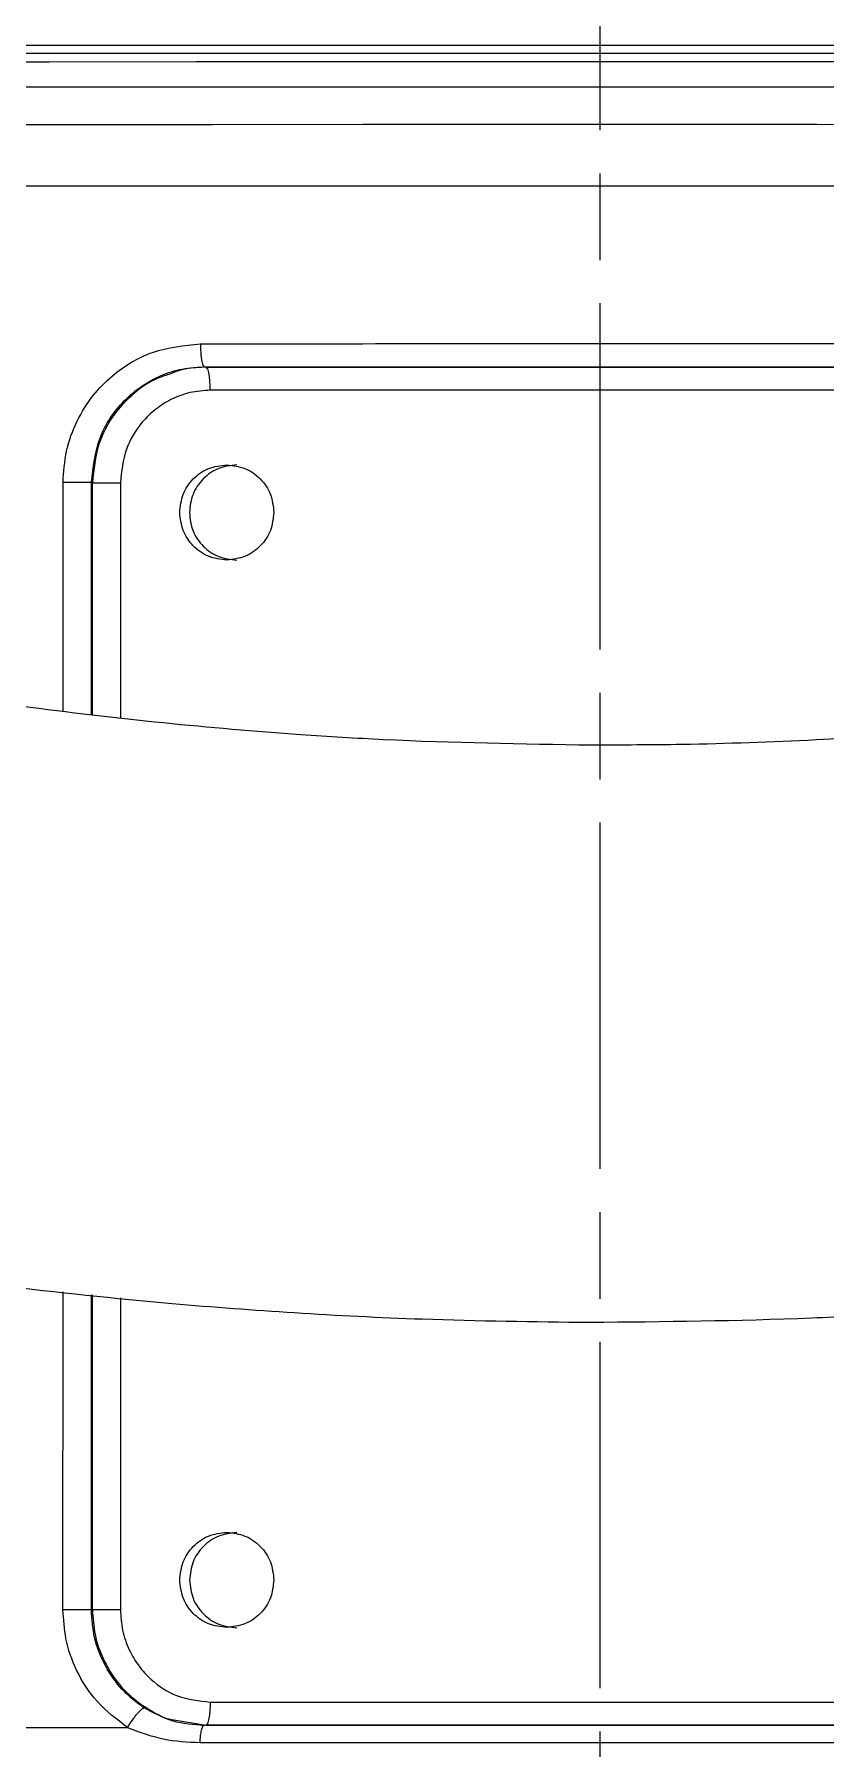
# Model space of a CAD drawing. Header units: millimetres. Extents: x 2085 to 4229, y 754 to 2271.
# Drawn here: x 3051.4 to 3078.8, y 967.9 to 1027.4 of the extents above; entities that cross this region are included whole.
import ezdxf

# ---------------------------------------------------------------- set-up
doc = ezdxf.new("R2010")
doc.units = ezdxf.units.MM
doc.linetypes.add('AM_ISO08W050', pattern=[18, 12, -1.5, 3, -1.5])
doc.layers.add('AM_7', color=4, linetype='AM_ISO08W050', lineweight=25)

msp = doc.modelspace()

# ---------------------------------------------------------------- linework, layer by layer
at = {"color": 7, "linetype": 'Continuous', "lineweight": 25}
for p, q in [((3057.296, 1015.833), (3057.358, 1015.821)), ((3057.401, 1015.768), (3057.358, 1015.821)), ((3052.397, 1003.902), (3052.398, 1011.822)), ((3053.381, 1003.785), (3053.382, 1011.821)), ((3053.417, 1011.814), (3053.382, 1011.821)), ((3053.417, 1003.781), (3053.417, 1011.814)), ((3054.385, 1011.812), (3054.385, 1003.667)), ((3052.396, 972.756), (3052.397, 983.772)), ((3053.38, 972.754), (3053.38, 983.668)), ((3053.416, 972.761), (3053.416, 983.664)), ((3054.384, 983.562), (3054.384, 972.759)), ((3053.38, 972.754), (3053.416, 972.761)), ((3056.165, 968.947), (3057.355, 968.756)), ((3057.355, 968.756), (3057.277, 968.742)), ((3057.398, 968.808), (3057.355, 968.756))]:
    msp.add_line(p, q, dxfattribs=at)
at = {"color": 7, "linetype": 'Continuous', "lineweight": 25, "flags": 128}
for points in [[(3048.846, 1026.979), (3053.528, 1026.982), (3058.302, 1026.984), (3063.145, 1026.986), (3068.029, 1026.987), (3072.93, 1026.987), (3077.82, 1026.986), (3082.675, 1026.985), (3087.469, 1026.982), (3092.176, 1026.98), (3096.771, 1026.976), (3101.231, 1026.972), (3105.53, 1026.967), (3109.647, 1026.961), (3113.56, 1026.955), (3117.248, 1026.948), (3120.692, 1026.94), (3123.873, 1026.932), (3126.774, 1026.924), (3129.38, 1026.915), (3131.678, 1026.906), (3133.655, 1026.896)], [(3133.464, 1026.329), (3130.526, 1026.338), (3127.293, 1026.347), (3123.781, 1026.355), (3120.007, 1026.363), (3115.991, 1026.37), (3111.752, 1026.376), (3107.311, 1026.382), (3102.69, 1026.387), (3097.913, 1026.392), (3093.002, 1026.395), (3087.983, 1026.398), (3082.88, 1026.4), (3077.718, 1026.402), (3072.524, 1026.402), (3067.322, 1026.402), (3062.139, 1026.401), (3057, 1026.4), (3051.932, 1026.397), (3046.958, 1026.394)], [(3134.263, 1026.605), (3132.267, 1026.615), (3129.947, 1026.624), (3127.315, 1026.633), (3124.386, 1026.642), (3121.174, 1026.65), (3117.697, 1026.657), (3113.973, 1026.664), (3110.022, 1026.67), (3105.865, 1026.676), (3101.524, 1026.681), (3097.021, 1026.686), (3092.381, 1026.689), (3087.628, 1026.692), (3082.788, 1026.695), (3077.886, 1026.696), (3072.947, 1026.697), (3067.999, 1026.697), (3063.067, 1026.696), (3058.178, 1026.694), (3053.357, 1026.692), (3048.63, 1026.689)], [(3134.332, 1025.459), (3131.343, 1025.468), (3128.075, 1025.477), (3124.543, 1025.485), (3120.764, 1025.492), (3116.755, 1025.499), (3112.534, 1025.506), (3108.122, 1025.511), (3103.538, 1025.516), (3098.804, 1025.521), (3093.942, 1025.525), (3088.974, 1025.527), (3083.923, 1025.53), (3078.813, 1025.531), (3073.667, 1025.532), (3068.509, 1025.532), (3063.363, 1025.531), (3058.252, 1025.53), (3053.202, 1025.527), (3048.233, 1025.525)], [(3135.231, 1024.154), (3132.167, 1024.164), (3128.82, 1024.172), (3125.205, 1024.18), (3121.339, 1024.188), (3117.24, 1024.195), (3112.926, 1024.201), (3108.418, 1024.207), (3103.738, 1024.212), (3098.905, 1024.217), (3093.944, 1024.22), (3088.876, 1024.223), (3083.727, 1024.226), (3078.518, 1024.227), (3073.275, 1024.228), (3068.021, 1024.228), (3062.782, 1024.227), (3057.582, 1024.225), (3052.444, 1024.223), (3047.393, 1024.22)], [(3050.1, 1022.102), (3055.18, 1022.105), (3060.331, 1022.107), (3065.531, 1022.108), (3070.755, 1022.108), (3075.982, 1022.108), (3081.186, 1022.107), (3086.345, 1022.105), (3091.435, 1022.103), (3096.434, 1022.099), (3101.319, 1022.095), (3106.068, 1022.091), (3110.66, 1022.085), (3115.074, 1022.079), (3119.291, 1022.073), (3123.291, 1022.066), (3127.056, 1022.058), (3130.57, 1022.05), (3133.816, 1022.041)], [(2993.797, 968.535), (2994.688, 968.546), (2995.932, 968.557), (2997.522, 968.568), (2999.453, 968.579), (3001.714, 968.589), (3004.295, 968.599), (3007.185, 968.608), (3010.37, 968.617), (3013.835, 968.626), (3017.564, 968.634), (3021.541, 968.642), (3025.746, 968.649), (3030.161, 968.655), (3034.764, 968.66), (3039.535, 968.665), (3044.452, 968.67), (3049.492, 968.673), (3054.631, 968.676)]]:
    msp.add_lwpolyline(points, dxfattribs=at)
at = {"color": 7, "linetype": 'Continuous', "lineweight": 25}
for centre, radius, start, end in [((3052.655, 852.717), 159.106, 89.73825, 90.09254), ((3054.137, 1168.224), 156.412, 269.73624, 270.09082), ((3052.653, 813.648), 159.108, 89.73825, 90.09254), ((3054.136, 1129.175), 156.416, 269.73625, 270.09082)]:
    msp.add_arc(centre, radius, start, end, dxfattribs=at)
for points, knots in [([(3070.654, 982.719), (3073.215, 982.744), (3076.795, 982.779), (3082.064, 983.057), (3086.529, 983.393), (3091.845, 983.958), (3097.414, 984.732), (3103.227, 985.742), (3109.199, 986.998), (3115.275, 988.508), (3121.413, 990.279), (3127.578, 992.313), (3133.741, 994.613), (3139.878, 997.178), (3145.966, 1000.008), (3151.986, 1003.102), (3157.919, 1006.457), (3163.748, 1010.069), (3169.457, 1013.935), (3175.033, 1018.049), (3180.46, 1022.406), (3185.726, 1027), (3190.817, 1031.825), (3195.722, 1036.872), (3200.429, 1042.135), (3204.927, 1047.605), (3209.205, 1053.273), (3213.254, 1059.131), (3217.063, 1065.167), (3220.625, 1071.373), (3223.93, 1077.738), (3226.971, 1084.25), (3229.74, 1090.9), (3232.231, 1097.674), (3234.436, 1104.562), (3236.351, 1111.55), (3237.969, 1118.628), (3239.287, 1125.782), (3240.3, 1132.999), (3241.004, 1140.266), (3241.397, 1147.57), (3241.476, 1154.898), (3241.239, 1162.236), (3240.685, 1169.571), (3239.813, 1176.888), (3238.623, 1184.175), (3237.114, 1191.418), (3235.289, 1198.603), (3233.149, 1205.715), (3230.695, 1212.743), (3227.93, 1219.672), (3224.858, 1226.488), (3221.48, 1233.179), (3217.803, 1239.73), (3213.829, 1246.13), (3209.564, 1252.366), (3205.013, 1258.424), (3200.181, 1264.292), (3195.074, 1269.959), (3189.697, 1275.411), (3184.251, 1280.459), (3178.777, 1285.111), (3173.319, 1289.38), (3167.694, 1293.423), (3161.913, 1297.231), (3155.985, 1300.799), (3149.923, 1304.121), (3143.737, 1307.192), (3137.44, 1310.005), (3131.047, 1312.557), (3124.572, 1314.843), (3118.034, 1316.859), (3111.459, 1318.602), (3104.886, 1320.067), (3098.392, 1321.248), (3092.103, 1322.145), (3086.579, 1322.729), (3081.696, 1323.096), (3076.872, 1323.336), (3070.898, 1323.453), (3065.381, 1323.343), (3060.112, 1323.071), (3055.647, 1322.734), (3050.331, 1322.169), (3044.762, 1321.395), (3038.949, 1320.385), (3032.978, 1319.129), (3026.901, 1317.619), (3020.764, 1315.848), (3014.598, 1313.814), (3008.435, 1311.514), (3002.298, 1308.949), (2996.21, 1306.119), (2990.19, 1303.025), (2984.258, 1299.67), (2978.428, 1296.058), (2972.719, 1292.192), (2967.143, 1288.078), (2961.716, 1283.721), (2956.45, 1279.127), (2951.359, 1274.302), (2946.454, 1269.255), (2941.747, 1263.992), (2937.249, 1258.522), (2932.971, 1252.854), (2928.922, 1246.996), (2925.113, 1240.96), (2921.551, 1234.754), (2918.246, 1228.389), (2915.203, 1221.877), (2912.442, 1215.226), (2910.104, 1208.944), (2908.826, 1204.838), (2908.263, 1203.03)], [0, 0, 0, 0, 0.010207, 0.014274, 0.021037, 0.028056, 0.035587, 0.043451, 0.051578, 0.059911, 0.06841, 0.077044, 0.085791, 0.094634, 0.103558, 0.112554, 0.121612, 0.130726, 0.13989, 0.149098, 0.158347, 0.167633, 0.176954, 0.186306, 0.195688, 0.205098, 0.214535, 0.223996, 0.233481, 0.242989, 0.252518, 0.262068, 0.271639, 0.281229, 0.290838, 0.300466, 0.310113, 0.319778, 0.329461, 0.339162, 0.348881, 0.358618, 0.368373, 0.378146, 0.387938, 0.397748, 0.407578, 0.417427, 0.427296, 0.437185, 0.447097, 0.457031, 0.466988, 0.47697, 0.486979, 0.497016, 0.507082, 0.517181, 0.527315, 0.537488, 0.547704, 0.556915, 0.566123, 0.575327, 0.584526, 0.593719, 0.602905, 0.612082, 0.621247, 0.630396, 0.639524, 0.64862, 0.657668, 0.666638, 0.675463, 0.683979, 0.691963, 0.697606, 0.703501, 0.71122, 0.721427, 0.725494, 0.732257, 0.739276, 0.746807, 0.754671, 0.762798, 0.771131, 0.77963, 0.788264, 0.797011, 0.805853, 0.814778, 0.823774, 0.832832, 0.841946, 0.85111, 0.860318, 0.869567, 0.878853, 0.888174, 0.897526, 0.906908, 0.916318, 0.925755, 0.935216, 0.944701, 0.954208, 0.963738, 0.973288, 0.982858, 0.992449, 1, 1, 1, 1]), ([(2900.785, 1154.211), (2900.768, 1153.219), (2900.713, 1149.78), (2900.949, 1143.891), (2901.488, 1136.556), (2902.364, 1129.239), (2903.553, 1121.952), (2905.062, 1114.709), (2906.887, 1107.524), (2909.027, 1100.412), (2911.481, 1093.384), (2914.246, 1086.455), (2917.319, 1079.639), (2920.696, 1072.948), (2924.373, 1066.397), (2928.347, 1059.997), (2932.612, 1053.761), (2937.163, 1047.703), (2941.995, 1041.835), (2947.102, 1036.168), (2952.479, 1030.716), (2957.925, 1025.668), (2963.399, 1021.016), (2968.857, 1016.747), (2974.482, 1012.704), (2980.263, 1008.896), (2986.191, 1005.328), (2992.253, 1002.006), (2998.439, 998.935), (3004.736, 996.122), (3011.129, 993.57), (3017.605, 991.284), (3024.142, 989.268), (3030.717, 987.525), (3037.29, 986.06), (3043.784, 984.879), (3050.073, 983.982), (3055.597, 983.398), (3060.48, 983.032), (3065.304, 982.784), (3068.719, 982.743), (3070.654, 982.719)], [0, 0, 0, 0, 0.011098, 0.038456, 0.065866, 0.093327, 0.120841, 0.148408, 0.176031, 0.203709, 0.231446, 0.259243, 0.287104, 0.31503, 0.343027, 0.371097, 0.399245, 0.427478, 0.455801, 0.484223, 0.512754, 0.541404, 0.567237, 0.593062, 0.618875, 0.644675, 0.670459, 0.696222, 0.721959, 0.747663, 0.773323, 0.798921, 0.824432, 0.849809, 0.874965, 0.899718, 0.9236, 0.945993, 0.961817, 0.978352, 1, 1, 1, 1]), ([(3215.385, 1110.991), (3215.084, 1109.929), (3214.148, 1106.624), (3212.241, 1101.173), (3209.682, 1094.646), (3206.798, 1088.234), (3203.612, 1081.946), (3200.124, 1075.797), (3196.34, 1069.801), (3192.263, 1063.972), (3187.9, 1058.323), (3183.256, 1052.868), (3178.337, 1047.619), (3173.328, 1042.762), (3168.273, 1038.29), (3163.215, 1034.192), (3157.987, 1030.318), (3152.599, 1026.676), (3147.063, 1023.273), (3141.39, 1020.115), (3135.594, 1017.208), (3129.686, 1014.558), (3123.682, 1012.169), (3117.6, 1010.046), (3111.46, 1008.193), (3105.293, 1006.615), (3099.149, 1005.317), (3093.14, 1004.304), (3087.573, 1003.593), (3082.727, 1003.148), (3078.258, 1002.87), (3074.353, 1002.732), (3071.754, 1002.723), (3070.705, 1002.719)], [0, 0, 0, 0, 0.017078, 0.053144, 0.089298, 0.125545, 0.161888, 0.198335, 0.23489, 0.271563, 0.308361, 0.345297, 0.382382, 0.419634, 0.453214, 0.486783, 0.520336, 0.55387, 0.58738, 0.62086, 0.654303, 0.687696, 0.721023, 0.754256, 0.787351, 0.820228, 0.85273, 0.884498, 0.914491, 0.939551, 0.959781, 0.98378, 1, 1, 1, 1]), ([(3070.705, 1002.719), (3068.305, 1002.756), (3064.946, 1002.809), (3060.004, 1003.113), (3055.814, 1003.469), (3050.827, 1004.06), (3045.606, 1004.86), (3040.16, 1005.898), (3034.572, 1007.182), (3028.893, 1008.72), (3023.165, 1010.518), (3017.421, 1012.578), (3011.691, 1014.903), (3005.996, 1017.486), (3000.375, 1020.355), (2996.453, 1022.487), (2994.45, 1023.728), (2994.25, 1023.852)], [0, 0, 0, 0, 0.089708, 0.125509, 0.185041, 0.24684, 0.313151, 0.382408, 0.453986, 0.527384, 0.602246, 0.678309, 0.755372, 0.833285, 0.911926, 0.991202, 1, 1, 1, 1]), ([(3052.398, 1011.822), (3052.421, 1012.189), (3052.469, 1012.926), (3052.849, 1013.954), (3053.398, 1014.835), (3054.243, 1015.7), (3055.487, 1016.462), (3056.594, 1016.576), (3057.157, 1016.635)], [0, 0, 0, 0, 0.144955, 0.291072, 0.429926, 0.55636, 0.774114, 1, 1, 1, 1]), ([(3057.157, 1016.635), (3057.159, 1016.535), (3057.162, 1016.383), (3057.179, 1016.199), (3057.197, 1016.072), (3057.219, 1015.968), (3057.252, 1015.866), (3057.279, 1015.846), (3057.296, 1015.833)], [0, 0, 0, 0, 0.2398052, 0.3685843, 0.5, 0.6314158, 0.7601948, 1, 1, 1, 1]), ([(3071.088, 1016.637), (3073.52, 1016.637), (3078.366, 1016.637), (3085.544, 1016.636), (3091.39, 1016.635), (3095.947, 1016.633), (3099.294, 1016.632), (3102.57, 1016.63), (3105.768, 1016.628), (3108.884, 1016.626), (3112.837, 1016.623), (3117.632, 1016.619), (3123.187, 1016.614), (3128.535, 1016.607), (3132.239, 1016.601), (3133.912, 1016.598), (3134.118, 1016.597)], [0, 0, 0, 0, 0.099314, 0.197878, 0.29569, 0.344327, 0.392776, 0.441037, 0.48911, 0.536996, 0.584693, 0.676006, 0.773113, 0.876014, 0.984707, 1, 1, 1, 1]), ([(3053.382, 1011.821), (3053.44, 1012.347), (3053.558, 1013.4), (3054.461, 1014.735), (3055.54, 1015.472), (3056.525, 1015.788), (3057.039, 1015.818), (3057.296, 1015.833)], [0, 0, 0, 0, 0.250222, 0.500218, 0.74969, 0.874861, 1, 1, 1, 1]), ([(3056.067, 1015.57), (3055.921, 1015.524), (3055.521, 1015.4), (3054.944, 1015.009), (3054.199, 1014.304), (3053.555, 1013.22), (3053.462, 1012.268), (3053.417, 1011.814)], [0, 0, 0, 0, 0.093897, 0.258023, 0.422171, 0.724916, 1, 1, 1, 1]), ([(3057.358, 1015.821), (3057.076, 1015.811), (3056.631, 1015.794), (3056.218, 1015.63), (3056.067, 1015.57)], [0, 0, 0, 0, 0.632839, 1, 1, 1, 1]), ([(3057.296, 1015.833), (3059.58, 1015.834), (3064.148, 1015.835), (3068.771, 1015.836), (3071.083, 1015.836)], [0, 0, 0, 0, 0.5, 1, 1, 1, 1]), ([(3057.358, 1015.821), (3059.617, 1015.822), (3062.31, 1015.823), (3065.86, 1015.823), (3067.907, 1015.823), (3069.715, 1015.823), (3070.735, 1015.823), (3070.993, 1015.824), (3071.059, 1015.824), (3071.076, 1015.824), (3071.081, 1015.824), (3071.082, 1015.824), (3071.083, 1015.824), (3071.083, 1015.824)], [0, 0, 0, 0, 0.497027, 0.592231, 0.774282, 0.942828, 0.985336, 0.996149, 0.998944, 0.99969, 0.999899, 0.999963, 1, 1, 1, 1]), ([(3057.497, 1015.02), (3057.495, 1015.117), (3057.492, 1015.32), (3057.465, 1015.545), (3057.436, 1015.68), (3057.417, 1015.752), (3057.404, 1015.765), (3057.401, 1015.768)], [0, 0, 0, 0, 0.29566, 0.618308, 0.783604, 0.946574, 1, 1, 1, 1]), ([(3071.083, 1015.836), (3073.446, 1015.836), (3078.285, 1015.836), (3085.648, 1015.835), (3093.206, 1015.833), (3100.856, 1015.83), (3108.477, 1015.825), (3115.943, 1015.819), (3123.037, 1015.812), (3128.609, 1015.805), (3131.405, 1015.8), (3132.337, 1015.798)], [0, 0, 0, 0, 0.099936, 0.20465, 0.314142, 0.428413, 0.547463, 0.671293, 0.799904, 0.933297, 1, 1, 1, 1]), ([(3071.083, 1015.824), (3071.39, 1015.824), (3072.201, 1015.824), (3073.622, 1015.824), (3075.135, 1015.824), (3076.342, 1015.824), (3077.235, 1015.824), (3078.206, 1015.824), (3079.441, 1015.824), (3080.655, 1015.823), (3081.802, 1015.823), (3083.083, 1015.823), (3084.918, 1015.823), (3086.597, 1015.823), (3087.946, 1015.822), (3088.756, 1015.822), (3089.61, 1015.822), (3090.51, 1015.822), (3091.455, 1015.821), (3094.389, 1015.82), (3098.935, 1015.818), (3104.629, 1015.815), (3109.299, 1015.812), (3113.013, 1015.809), (3115.843, 1015.807), (3117.852, 1015.805), (3119.038, 1015.804), (3119.597, 1015.803), (3119.759, 1015.803), (3119.811, 1015.803), (3119.83, 1015.803), (3119.836, 1015.803), (3119.839, 1015.803), (3119.84, 1015.803), (3119.84, 1015.803), (3119.84, 1015.803), (3119.84, 1015.803), (3119.84, 1015.803), (3119.84, 1015.803), (3120.109, 1015.802), (3120.791, 1015.802), (3122.047, 1015.8), (3123.555, 1015.799), (3124.953, 1015.797), (3125.973, 1015.795), (3126.746, 1015.794), (3127.571, 1015.793), (3128.556, 1015.792), (3129.532, 1015.79), (3130.333, 1015.789), (3131.112, 1015.788), (3131.749, 1015.787), (3132.188, 1015.786), (3132.31, 1015.786)], [0, 0, 0, 0, 0.012973, 0.034337, 0.060199, 0.077036, 0.085541, 0.098133, 0.118255, 0.138092, 0.149882, 0.167263, 0.192912, 0.228649, 0.239676, 0.251395, 0.263806, 0.27691, 0.290705, 0.305192, 0.405966, 0.493675, 0.568315, 0.629883, 0.678375, 0.713791, 0.736127, 0.74239, 0.744295, 0.745005, 0.745236, 0.745322, 0.745357, 0.745372, 0.745378, 0.745381, 0.745382, 0.745383, 0.745383, 0.745383, 0.760108, 0.782989, 0.815582, 0.846332, 0.865142, 0.876857, 0.893505, 0.916185, 0.939041, 0.956594, 0.969065, 0.991384, 1, 1, 1, 1]), ([(3057.497, 1015.02), (3057.263, 1015.004), (3056.793, 1014.973), (3056.149, 1014.727), (3055.588, 1014.375), (3055.025, 1013.824), (3054.505, 1012.972), (3054.426, 1012.209), (3054.385, 1011.812)], [0, 0, 0, 0, 0.142859, 0.286474, 0.415247, 0.544304, 0.763146, 1, 1, 1, 1]), ([(3124.212, 1014.996), (3123.363, 1014.997), (3121.438, 1015), (3118.275, 1015.003), (3114.852, 1015.006), (3109.862, 1015.01), (3103.04, 1015.015), (3094.142, 1015.019), (3084.991, 1015.022), (3075.743, 1015.023), (3066.524, 1015.022), (3060.494, 1015.02), (3057.497, 1015.02)], [0, 0, 0, 0, 0.048952, 0.110958, 0.16991, 0.225807, 0.358661, 0.489986, 0.619783, 0.748051, 0.87479, 1, 1, 1, 1]), ([(3056.441, 1010.787), (3056.465, 1011.001), (3056.513, 1011.431), (3056.887, 1011.977), (3057.425, 1012.363), (3057.856, 1012.413), (3058.07, 1012.438)], [0, 0, 0, 0, 0.246716, 0.496183, 0.748181, 1, 1, 1, 1]), ([(3058.07, 1012.438), (3058.286, 1012.413), (3058.717, 1012.363), (3059.257, 1011.976), (3059.631, 1011.431), (3059.68, 1011.002), (3059.703, 1010.788)], [0, 0, 0, 0, 0.252568, 0.504589, 0.753637, 1, 1, 1, 1]), ([(3058.07, 1009.138), (3057.855, 1009.163), (3057.424, 1009.213), (3056.885, 1009.6), (3056.512, 1010.145), (3056.465, 1010.574), (3056.441, 1010.787)], [0, 0, 0, 0, 0.252697, 0.504909, 0.753898, 1, 1, 1, 1]), ([(3059.703, 1010.788), (3059.679, 1010.575), (3059.631, 1010.145), (3059.256, 1009.599), (3058.715, 1009.213), (3058.285, 1009.163), (3058.07, 1009.138)], [0, 0, 0, 0, 0.246955, 0.496409, 0.748277, 1, 1, 1, 1]), ([(3056.441, 973.788), (3056.465, 974.001), (3056.513, 974.431), (3056.887, 974.977), (3057.425, 975.363), (3057.856, 975.413), (3058.07, 975.438)], [0, 0, 0, 0, 0.246716, 0.496183, 0.748181, 1, 1, 1, 1]), ([(3058.07, 975.438), (3058.286, 975.413), (3058.717, 975.363), (3059.257, 974.976), (3059.631, 974.431), (3059.68, 974.002), (3059.703, 973.789)], [0, 0, 0, 0, 0.252568, 0.504589, 0.753637, 1, 1, 1, 1]), ([(3058.07, 972.138), (3057.855, 972.163), (3057.424, 972.213), (3056.885, 972.6), (3056.512, 973.145), (3056.465, 973.574), (3056.441, 973.788)], [0, 0, 0, 0, 0.252697, 0.504909, 0.753898, 1, 1, 1, 1]), ([(3059.703, 973.789), (3059.679, 973.575), (3059.631, 973.145), (3059.256, 972.599), (3058.715, 972.213), (3058.285, 972.163), (3058.07, 972.138)], [0, 0, 0, 0, 0.246955, 0.496409, 0.748277, 1, 1, 1, 1]), ([(3054.631, 968.676), (3054.259, 968.957), (3053.543, 969.499), (3052.847, 970.6), (3052.46, 971.699), (3052.416, 972.421), (3052.396, 972.756)], [0, 0, 0, 0, 0.289317, 0.556861, 0.794359, 1, 1, 1, 1]), ([(3055.216, 969.353), (3055.207, 969.359), (3055.125, 969.411), (3054.853, 969.602), (3054.364, 970.042), (3053.826, 970.8), (3053.448, 971.754), (3053.402, 972.432), (3053.38, 972.754)], [0, 0, 0, 0, 0.00842, 0.072905, 0.250214, 0.500148, 0.762303, 1, 1, 1, 1]), ([(3053.416, 972.761), (3053.434, 972.471), (3053.471, 971.869), (3053.751, 971.08), (3054.178, 970.347), (3054.749, 969.699), (3055.451, 969.247), (3055.935, 968.983), (3056.156, 968.949), (3056.165, 968.947)], [0, 0, 0, 0, 0.171291, 0.356774, 0.490954, 0.676469, 0.865666, 0.994174, 1, 1, 1, 1]), ([(3054.384, 972.759), (3054.398, 972.519), (3054.428, 972.037), (3054.665, 971.376), (3055.004, 970.798), (3055.537, 970.218), (3056.362, 969.679), (3057.108, 969.597), (3057.495, 969.554)], [0, 0, 0, 0, 0.14404, 0.288565, 0.417763, 0.546793, 0.764831, 1, 1, 1, 1]), ([(3054.631, 968.676), (3054.687, 968.763), (3054.772, 968.897), (3054.892, 969.057), (3054.981, 969.166), (3055.061, 969.253), (3055.151, 969.334), (3055.19, 969.346), (3055.216, 969.353)], [0, 0, 0, 0, 0.242638, 0.372608, 0.50472, 0.63614, 0.76412, 1, 1, 1, 1]), ([(3057.277, 968.742), (3056.913, 968.77), (3056.181, 968.825), (3055.539, 969.176), (3055.216, 969.353)], [0, 0, 0, 0, 0.496296, 1, 1, 1, 1]), ([(3057.495, 969.554), (3057.493, 969.455), (3057.49, 969.303), (3057.473, 969.119), (3057.455, 968.992), (3057.432, 968.892), (3057.413, 968.823), (3057.401, 968.811), (3057.398, 968.808)], [0, 0, 0, 0, 0.300445, 0.461774, 0.626406, 0.791044, 0.952392, 1, 1, 1, 1]), ([(3057.495, 969.554), (3059.89, 969.555), (3064.695, 969.556), (3072.02, 969.557), (3077.964, 969.557), (3082.496, 969.556), (3085.629, 969.556), (3088.745, 969.555), (3091.839, 969.554), (3094.904, 969.553), (3097.936, 969.552), (3102.19, 969.549), (3107.73, 969.546), (3114.474, 969.541), (3121.202, 969.534), (3126.923, 969.527), (3131.643, 969.519), (3135.446, 969.512), (3138.88, 969.504), (3141.838, 969.495), (3144.292, 969.485), (3145.337, 969.478), (3145.869, 969.474)], [0, 0, 0, 0, 0.060834, 0.1220737, 0.183719, 0.2102711, 0.2368979, 0.2635992, 0.2903751, 0.3172255, 0.3441506, 0.3711502, 0.4324096, 0.4986217, 0.5697855, 0.6458999, 0.6994123, 0.7551267, 0.8130428, 0.8731605, 0.9354796, 1, 1, 1, 1]), ([(3054.631, 968.676), (3055.039, 968.521), (3055.848, 968.215), (3056.716, 968.174), (3057.146, 968.154)], [0, 0, 0, 0, 0.50438, 1, 1, 1, 1]), ([(3057.146, 968.154), (3057.152, 968.235), (3057.162, 968.4), (3057.194, 968.59), (3057.234, 968.715), (3057.263, 968.734), (3057.277, 968.742)], [0, 0, 0, 0, 0.253181, 0.513078, 0.765924, 1, 1, 1, 1]), ([(3147.162, 968.661), (3146.437, 968.666), (3144.987, 968.675), (3141.197, 968.688), (3136.299, 968.7), (3130.258, 968.711), (3123.21, 968.721), (3115.268, 968.729), (3106.568, 968.736), (3097.261, 968.741), (3087.503, 968.744), (3077.47, 968.745), (3067.309, 968.745), (3060.621, 968.743), (3057.277, 968.742)], [0, 0, 0, 0, 0.083333, 0.166667, 0.25, 0.333334, 0.416667, 0.5, 0.583334, 0.666667, 0.75, 0.833334, 0.916667, 1, 1, 1, 1]), ([(3146.625, 968.675), (3146.126, 968.679), (3145.14, 968.685), (3142.859, 968.694), (3140.098, 968.703), (3136.87, 968.711), (3133.259, 968.718), (3128.713, 968.726), (3123.11, 968.734), (3116.392, 968.741), (3109.489, 968.747), (3102.559, 968.751), (3095.735, 968.755), (3089.125, 968.757), (3082.815, 968.758), (3076.294, 968.759), (3069.711, 968.758), (3063.233, 968.758), (3059.227, 968.756), (3057.355, 968.756)], [0, 0, 0, 0, 0.060587, 0.1195299, 0.1768287, 0.2324833, 0.2864935, 0.3388593, 0.4142998, 0.4860434, 0.5540892, 0.6184368, 0.6790855, 0.7360349, 0.7892846, 0.838834, 0.8991333, 0.9528558, 1, 1, 1, 1]), ([(3057.146, 968.154), (3060.171, 968.155), (3066.208, 968.156), (3075.361, 968.157), (3084.403, 968.155), (3093.23, 968.152), (3101.722, 968.148), (3108.567, 968.142), (3114.024, 968.137), (3118.377, 968.133), (3122.834, 968.127), (3127.313, 968.12), (3131.447, 968.113), (3135.187, 968.106), (3138.506, 968.097), (3141.541, 968.088), (3144.193, 968.078), (3146.428, 968.068), (3147.406, 968.06), (3147.905, 968.056)], [0, 0, 0, 0, 0.0746907, 0.1490623, 0.2231148, 0.2968479, 0.3702616, 0.4433557, 0.4832428, 0.5266364, 0.5735359, 0.623941, 0.6778511, 0.7254581, 0.7754993, 0.8279744, 0.882883, 0.940225, 1, 1, 1, 1])]:
    msp.add_open_spline(points, degree=3, knots=knots, dxfattribs=at)
for points in [[(3057.157, 1016.635), (3059.465, 1016.635), (3064.08, 1016.637), (3068.752, 1016.637), (3071.088, 1016.637)], [(3058.42, 1012.432), (3058.205, 1012.408), (3057.774, 1012.358), (3057.231, 1011.976), (3056.85, 1011.431), (3056.801, 1010.998), (3056.776, 1010.782)], [(3056.776, 1010.782), (3056.801, 1010.566), (3056.851, 1010.134), (3057.231, 1009.588), (3057.774, 1009.207), (3058.205, 1009.157), (3058.42, 1009.132)], [(3058.422, 975.433), (3058.207, 975.408), (3057.776, 975.358), (3057.233, 974.976), (3056.853, 974.431), (3056.804, 973.998), (3056.779, 973.782)], [(3056.779, 973.782), (3056.804, 973.566), (3056.853, 973.134), (3057.233, 972.588), (3057.776, 972.207), (3058.207, 972.157), (3058.423, 972.133)]]:
    msp.add_open_spline(points, degree=3, dxfattribs=at)
at = {"layer": 'AM_7'}
msp.add_line((3071.01, 934.035), (3071.01, 1291.584), dxfattribs=at)

doc.saveas('drawing.dxf')
